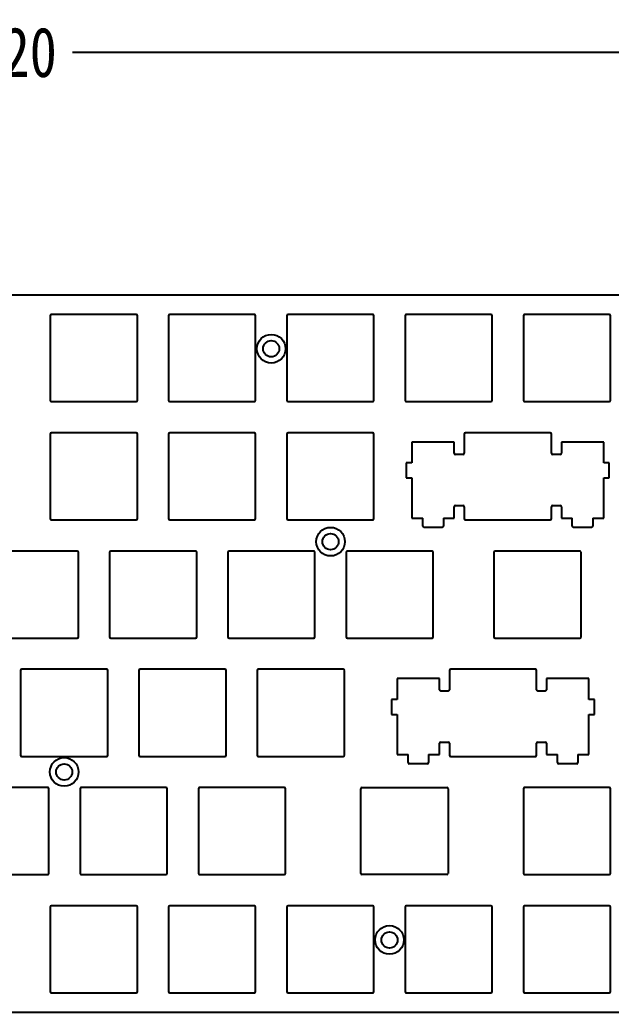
# Model space of a CAD drawing. Header units: inches. Extents: x -14 to 774, y -124 to 663.
# Drawn here: x 375.2 to 470.2, y 303.6 to 463.1 of the extents above; entities that cross this region are included whole.
import ezdxf

# ---------------------------------------------------------------- set-up
doc = ezdxf.new("R2010")
doc.units = ezdxf.units.IN
doc.header["$LTSCALE"] = 51.326917
doc.header["$MEASUREMENT"] = 0
doc.header["$PDMODE"] = 3
doc.header["$PDSIZE"] = 0.3125
doc.layers.get('0').update_dxf_attribs({"linetype": 'CONTINUOUS'})
doc.layers.get('Defpoints').update_dxf_attribs({"linetype": 'CONTINUOUS'})
doc.styles.get("Standard").update_dxf_attribs({"font": 'txt', "width": 0.8})
doc.dimstyles.get("Standard").update_dxf_attribs({"dimtxt": 0.15625, "dimasz": 0.1875, "dimexe": 0.125, "dimexo": 0.0625, "dimgap": 0.09, "dimtad": 0, "dimtih": 1, "dimtoh": 1, "dimzin": 4, "dimdsep": 46, "dimtxsty": 'Standard', "dimblk": '_FILLED', "dimblk1": '_FILLED', "dimblk2": '_FILLED', "dimcen": 0.09, "dimazin": 1, "dimtp": 0.01, "dimtm": 0.01, "dimtfac": 1, "dimtofl": 0, "dimtmove": 0, "dimatfit": 3, "dimldrblk": '_FILLED', "dimfxl": 1, "dimtolj": 1, "dimtzin": 4, "dimarcsym": 0})

# ---------------------------------------------------------------- blocks, each defined once
blk = doc.blocks.new('_FILLED')
at = {"color": 0, "linetype": 'ByBlock'}
blk.add_solid([(0, 0), (-1, 0.167), (-1, -0.167)], dxfattribs=at)
blk = doc.blocks.new('*D2')
at = {"color": 0, "lineweight": -2, "transparency": 16777216}
for p, q in [((187.01, 413.72), (187.01, 457.94)), ((549.21, 413.72), (549.21, 457.94))]:
    blk.add_line(p, q, dxfattribs=at)
at = {"color": 3, "lineweight": -2, "transparency": 16777216}
for p, q in [((195.01, 457.82), (352.55, 457.82)), ((541.21, 457.82), (383.67, 457.82))]:
    blk.add_line(p, q, dxfattribs=at)
at = {"layer": 'Defpoints', "color": 0, "transparency": 16777216}
for p in [(549.21, 457.82), (187.01, 413.66), (549.21, 413.66)]:
    blk.add_point(p, dxfattribs=at)
at = {"color": 3, "lineweight": -2, "transparency": 16777216, "xscale": 8, "yscale": 8, "zscale": 8, "rotation": 180}
blk.add_blockref('_FILLED', (187.01, 457.82), dxfattribs=at)
at = {"color": 3, "lineweight": -2, "transparency": 16777216, "xscale": 8, "yscale": 8, "zscale": 8}
blk.add_blockref('_FILLED', (549.21, 457.82), dxfattribs=at)
at = {"color": 3, "transparency": 16777216, "insert": (368.11, 457.82), "char_height": 8, "attachment_point": 5}
blk.add_mtext('\\A1;362.20', dxfattribs=at)

msp = doc.modelspace()

# ---------------------------------------------------------------- linework, layer by layer
at = {"color": 7, "linetype": 'Continuous'}
for p, q in [((546.71, 418.82), (189.51, 418.82)), ((380.11, 415.52), (380.11, 401.92)), ((393.91, 415.72), (380.31, 415.72)), ((394.11, 401.92), (394.11, 415.52)), ((399.11, 415.52), (399.11, 401.92)), ((412.91, 415.72), (399.31, 415.72)), ((413.11, 401.92), (413.11, 415.52)), ((418.11, 415.52), (418.11, 401.92)), ((431.91, 415.72), (418.31, 415.72)), ((432.11, 401.92), (432.11, 415.52)), ((437.11, 415.52), (437.11, 401.92)), ((450.91, 415.72), (437.31, 415.72)), ((451.11, 401.92), (451.11, 415.52)), ((456.11, 415.52), (456.11, 401.92)), ((469.91, 415.72), (456.31, 415.72)), ((470.11, 401.92), (470.11, 415.52)), ((380.31, 401.72), (393.91, 401.72)), ((399.31, 401.72), (412.91, 401.72)), ((418.31, 401.72), (431.91, 401.72)), ((437.31, 401.72), (450.91, 401.72)), ((456.31, 401.72), (469.91, 401.72)), ((380.11, 396.52), (380.11, 382.92)), ((393.91, 396.72), (380.31, 396.72)), ((394.11, 382.92), (394.11, 396.52)), ((399.11, 396.52), (399.11, 382.92)), ((412.91, 396.72), (399.31, 396.72)), ((413.11, 382.92), (413.11, 396.52)), ((418.11, 396.52), (418.11, 382.92)), ((431.91, 396.72), (418.31, 396.72)), ((432.11, 382.92), (432.11, 396.52)), ((446.61, 396.52), (446.61, 393.42)), ((460.41, 396.72), (446.81, 396.72)), ((460.61, 393.42), (460.61, 396.52)), ((445.01, 395.22), (438.21, 395.22)), ((438.21, 395.22), (438.21, 391.87)), ((445.01, 393.42), (445.01, 395.22)), ((469.01, 395.22), (462.21, 395.22)), ((462.21, 395.22), (462.21, 393.42)), ((469.01, 391.87), (469.01, 395.22)), ((446.41, 393.22), (445.21, 393.22)), ((462.01, 393.22), (460.81, 393.22)), ((438.21, 391.87), (437.31, 391.87)), ((437.31, 391.87), (437.31, 389.47)), ((469.91, 391.87), (469.01, 391.87)), ((469.91, 389.47), (469.91, 391.87)), ((437.31, 389.47), (438.21, 389.47)), ((438.21, 389.47), (438.21, 383.02)), ((469.01, 389.47), (469.91, 389.47)), ((469.01, 383.02), (469.01, 389.47)), ((445.01, 383.02), (445.01, 384.82)), ((445.21, 385.02), (446.41, 385.02)), ((446.61, 384.82), (446.61, 382.92)), ((460.61, 382.92), (460.61, 384.82)), ((460.81, 385.02), (462.01, 385.02)), ((462.21, 384.82), (462.21, 383.02)), ((380.31, 382.72), (393.91, 382.72)), ((399.31, 382.72), (412.91, 382.72)), ((418.31, 382.72), (431.91, 382.72)), ((438.21, 383.02), (439.96, 383.02)), ((439.96, 381.72), (439.96, 383.02)), ((443.26, 383.02), (445.01, 383.02)), ((443.26, 383.02), (443.26, 381.72)), ((446.81, 382.72), (460.41, 382.72)), ((462.21, 383.02), (463.96, 383.02)), ((463.96, 381.72), (463.96, 383.02)), ((467.26, 383.02), (469.01, 383.02)), ((467.26, 383.02), (467.26, 381.72)), ((443.06, 381.52), (440.16, 381.52)), ((467.06, 381.52), (464.16, 381.52)), ((384.44, 377.72), (370.84, 377.72)), ((384.64, 363.92), (384.64, 377.52)), ((389.64, 377.52), (389.64, 363.92)), ((403.44, 377.72), (389.84, 377.72)), ((403.64, 363.92), (403.64, 377.52)), ((408.64, 377.52), (408.64, 363.92)), ((422.44, 377.72), (408.84, 377.72)), ((422.64, 363.92), (422.64, 377.52)), ((427.64, 377.52), (427.64, 363.92)), ((441.44, 377.72), (427.84, 377.72)), ((441.64, 363.92), (441.64, 377.52)), ((451.37, 377.52), (451.37, 363.92)), ((465.17, 377.72), (451.57, 377.72)), ((465.37, 363.92), (465.37, 377.52)), ((370.84, 363.72), (384.44, 363.72)), ((389.84, 363.72), (403.44, 363.72)), ((408.84, 363.72), (422.44, 363.72)), ((427.84, 363.72), (441.44, 363.72)), ((451.57, 363.72), (465.17, 363.72)), ((375.355, 358.52), (375.355, 344.92)), ((389.155, 358.72), (375.555, 358.72)), ((389.355, 344.92), (389.355, 358.52)), ((394.355, 358.52), (394.355, 344.92)), ((408.155, 358.72), (394.555, 358.72)), ((408.355, 344.92), (408.355, 358.52)), ((413.355, 358.52), (413.355, 344.92)), ((427.155, 358.72), (413.555, 358.72)), ((427.355, 344.92), (427.355, 358.52)), ((442.635, 357.22), (435.835, 357.22)), ((435.835, 357.22), (435.835, 353.87)), ((442.635, 355.42), (442.635, 357.22)), ((444.235, 358.52), (444.235, 355.42)), ((458.035, 358.72), (444.435, 358.72)), ((458.235, 355.42), (458.235, 358.52)), ((466.635, 357.22), (459.835, 357.22)), ((459.835, 357.22), (459.835, 355.42)), ((466.635, 353.87), (466.635, 357.22)), ((444.035, 355.22), (442.835, 355.22)), ((459.635, 355.22), (458.435, 355.22)), ((435.835, 353.87), (434.935, 353.87)), ((434.935, 353.87), (434.935, 351.47)), ((467.535, 353.87), (466.635, 353.87)), ((467.535, 351.47), (467.535, 353.87)), ((434.935, 351.47), (435.835, 351.47)), ((435.835, 351.47), (435.835, 345.02)), ((466.635, 351.47), (467.535, 351.47)), ((466.635, 345.02), (466.635, 351.47)), ((442.635, 345.02), (442.635, 346.82)), ((442.835, 347.02), (444.035, 347.02)), ((444.235, 346.82), (444.235, 344.92)), ((458.235, 344.92), (458.235, 346.82)), ((458.435, 347.02), (459.635, 347.02)), ((459.835, 346.82), (459.835, 345.02)), ((375.555, 344.72), (389.155, 344.72)), ((394.555, 344.72), (408.155, 344.72)), ((413.555, 344.72), (427.155, 344.72)), ((435.835, 345.02), (437.585, 345.02)), ((437.585, 343.72), (437.585, 345.02)), ((440.885, 345.02), (442.635, 345.02)), ((440.885, 345.02), (440.885, 343.72)), ((444.435, 344.72), (458.035, 344.72)), ((459.835, 345.02), (461.585, 345.02)), ((461.585, 343.72), (461.585, 345.02)), ((464.885, 345.02), (466.635, 345.02)), ((464.885, 345.02), (464.885, 343.72)), ((440.685, 343.52), (437.785, 343.52)), ((464.685, 343.52), (461.785, 343.52)), ((379.705, 339.72), (366.105, 339.72)), ((398.705, 339.72), (385.105, 339.72)), ((417.705, 339.72), (404.105, 339.72)), ((430.205, 339.72), (443.805, 339.72)), ((469.91, 339.72), (456.31, 339.72)), ((379.905, 325.92), (379.905, 339.52)), ((384.905, 339.52), (384.905, 325.92)), ((398.905, 325.92), (398.905, 339.52)), ((403.905, 339.52), (403.905, 325.92)), ((417.905, 325.92), (417.905, 339.52)), ((430.005, 325.92), (430.005, 339.52)), ((444.005, 339.52), (444.005, 325.92)), ((456.11, 339.52), (456.11, 325.92)), ((470.11, 325.92), (470.11, 339.52)), ((366.105, 325.72), (379.705, 325.72)), ((385.105, 325.72), (398.705, 325.72)), ((404.105, 325.72), (417.705, 325.72)), ((443.805, 325.72), (430.205, 325.72)), ((456.31, 325.72), (469.91, 325.72)), ((380.11, 320.52), (380.11, 306.92)), ((393.91, 320.72), (380.31, 320.72)), ((394.11, 306.92), (394.11, 320.52)), ((399.11, 320.52), (399.11, 306.92)), ((412.91, 320.72), (399.31, 320.72)), ((413.11, 306.92), (413.11, 320.52)), ((418.11, 320.52), (418.11, 306.92)), ((431.91, 320.72), (418.31, 320.72)), ((432.11, 306.92), (432.11, 320.52)), ((437.11, 320.52), (437.11, 306.92)), ((450.91, 320.72), (437.31, 320.72)), ((451.11, 306.92), (451.11, 320.52)), ((456.11, 320.52), (456.11, 306.92)), ((469.91, 320.72), (456.31, 320.72)), ((470.11, 306.92), (470.11, 320.52)), ((380.31, 306.72), (393.91, 306.72)), ((399.31, 306.72), (412.91, 306.72)), ((418.31, 306.72), (431.91, 306.72)), ((437.31, 306.72), (450.91, 306.72)), ((456.31, 306.72), (469.91, 306.72)), ((189.51, 303.62), (546.71, 303.62))]:
    msp.add_line(p, q, dxfattribs=at)
for centre, radius in [((415.61, 410.22), 2.3), ((415.61, 410.22), 1.3), ((425.14, 379.22), 2.3), ((425.14, 379.22), 1.3), ((382.355, 342.22), 2.3), ((382.355, 342.22), 1.3), ((434.61, 315.22), 2.3), ((434.61, 315.22), 1.3)]:
    msp.add_circle(centre, radius, dxfattribs=at)
for centre, start, end in [((380.31, 415.52), 90, 180), ((393.91, 415.52), 0, 90), ((399.31, 415.52), 90, 180), ((412.91, 415.52), 0, 90), ((418.31, 415.52), 90, 180), ((431.91, 415.52), 0, 90), ((437.31, 415.52), 90, 180), ((450.91, 415.52), 0, 90), ((456.31, 415.52), 90, 180), ((469.91, 415.52), 0, 90), ((380.31, 401.92), 180, 270), ((393.91, 401.92), 270, 360), ((399.31, 401.92), 180, 270), ((412.91, 401.92), 270, 360), ((418.31, 401.92), 180, 270), ((431.91, 401.92), 270, 360), ((437.31, 401.92), 180, 270), ((450.91, 401.92), 270, 360), ((456.31, 401.92), 180, 270), ((469.91, 401.92), 270, 360), ((380.31, 396.52), 90, 180), ((393.91, 396.52), 0, 90), ((399.31, 396.52), 90, 180), ((412.91, 396.52), 0, 90), ((418.31, 396.52), 90, 180), ((431.91, 396.52), 0, 90), ((446.81, 396.52), 90, 180), ((460.41, 396.52), 0, 90), ((445.21, 393.42), 180, 270), ((446.41, 393.42), 270, 360), ((460.81, 393.42), 180, 270), ((462.01, 393.42), 270, 360), ((445.21, 384.82), 90, 180), ((446.41, 384.82), 0, 90), ((460.81, 384.82), 90, 180), ((462.01, 384.82), 0, 90), ((380.31, 382.92), 180, 270), ((393.91, 382.92), 270, 360), ((399.31, 382.92), 180, 270), ((412.91, 382.92), 270, 360), ((418.31, 382.92), 180, 270), ((431.91, 382.92), 270, 360), ((446.81, 382.92), 180, 270), ((460.41, 382.92), 270, 360), ((440.16, 381.72), 180, 270), ((443.06, 381.72), 270, 360), ((464.16, 381.72), 180, 270), ((467.06, 381.72), 270, 360), ((384.44, 377.52), 0, 90), ((389.84, 377.52), 90, 180), ((403.44, 377.52), 0, 90), ((408.84, 377.52), 90, 180), ((422.44, 377.52), 0, 90), ((427.84, 377.52), 90, 180), ((441.44, 377.52), 0, 90), ((451.57, 377.52), 90, 180), ((465.17, 377.52), 0, 90), ((384.44, 363.92), 270, 360), ((389.84, 363.92), 180, 270), ((403.44, 363.92), 270, 360), ((408.84, 363.92), 180, 270), ((422.44, 363.92), 270, 360), ((427.84, 363.92), 180, 270), ((441.44, 363.92), 270, 360), ((451.57, 363.92), 180, 270), ((465.17, 363.92), 270, 360), ((375.555, 358.52), 90, 180), ((389.155, 358.52), 0, 90), ((394.555, 358.52), 90, 180), ((408.155, 358.52), 0, 90), ((413.555, 358.52), 90, 180), ((427.155, 358.52), 0, 90), ((444.435, 358.52), 90, 180), ((458.035, 358.52), 0, 90), ((442.835, 355.42), 180, 270), ((444.035, 355.42), 270, 360), ((458.435, 355.42), 180, 270), ((459.635, 355.42), 270, 360), ((442.835, 346.82), 90, 180), ((444.035, 346.82), 0, 90), ((458.435, 346.82), 90, 180), ((459.635, 346.82), 0, 90), ((375.555, 344.92), 180, 270), ((389.155, 344.92), 270, 360), ((394.555, 344.92), 180, 270), ((408.155, 344.92), 270, 360), ((413.555, 344.92), 180, 270), ((427.155, 344.92), 270, 360), ((444.435, 344.92), 180, 270), ((458.035, 344.92), 270, 360), ((437.785, 343.72), 180, 270), ((440.685, 343.72), 270, 360), ((461.785, 343.72), 180, 270), ((464.685, 343.72), 270, 360), ((379.705, 339.52), 0, 90), ((385.105, 339.52), 90, 180), ((398.705, 339.52), 0, 90), ((404.105, 339.52), 90, 180), ((417.705, 339.52), 0, 90), ((430.205, 339.52), 90, 180), ((443.805, 339.52), 0, 90), ((456.31, 339.52), 90, 180), ((469.91, 339.52), 0, 90), ((379.705, 325.92), 270, 360), ((385.105, 325.92), 180, 270), ((398.705, 325.92), 270, 360), ((404.105, 325.92), 180, 270), ((417.705, 325.92), 270, 360), ((430.205, 325.92), 180, 270), ((443.805, 325.92), 270, 360), ((456.31, 325.92), 180, 270), ((469.91, 325.92), 270, 360), ((380.31, 320.52), 90, 180), ((393.91, 320.52), 0, 90), ((399.31, 320.52), 90, 180), ((412.91, 320.52), 0, 90), ((418.31, 320.52), 90, 180), ((431.91, 320.52), 0, 90), ((437.31, 320.52), 90, 180), ((450.91, 320.52), 0, 90), ((456.31, 320.52), 90, 180), ((469.91, 320.52), 0, 90), ((380.31, 306.92), 180, 270), ((393.91, 306.92), 270, 360), ((399.31, 306.92), 180, 270), ((412.91, 306.92), 270, 360), ((418.31, 306.92), 180, 270), ((431.91, 306.92), 270, 360), ((437.31, 306.92), 180, 270), ((450.91, 306.92), 270, 360), ((456.31, 306.92), 180, 270), ((469.91, 306.92), 270, 360)]:
    msp.add_arc(centre, 0.2, start, end, dxfattribs=at)

# ---------------------------------------------------------------- dimensions: what is measured, and where the dimension line sits
dim = msp.add_linear_dim(base=(549.21, 457.819), p1=(187.01, 413.659), p2=(549.21, 413.659), dimstyle='Standard', override={"dimtxt": 8, "dimasz": 8, "dimzin": 0, "dimcen": 8.39895, "dimclrd": 3, "dimclrt": 3, "dimadec": 0, "dimazin": 0, "dimtp": 0, "dimtm": 0, "dimtzin": 0})
dim.commit()
dim.dimension.update_dxf_attribs({"geometry": '*D2', "text_midpoint": (368.11, 457.819)})

doc.saveas('drawing.dxf')
